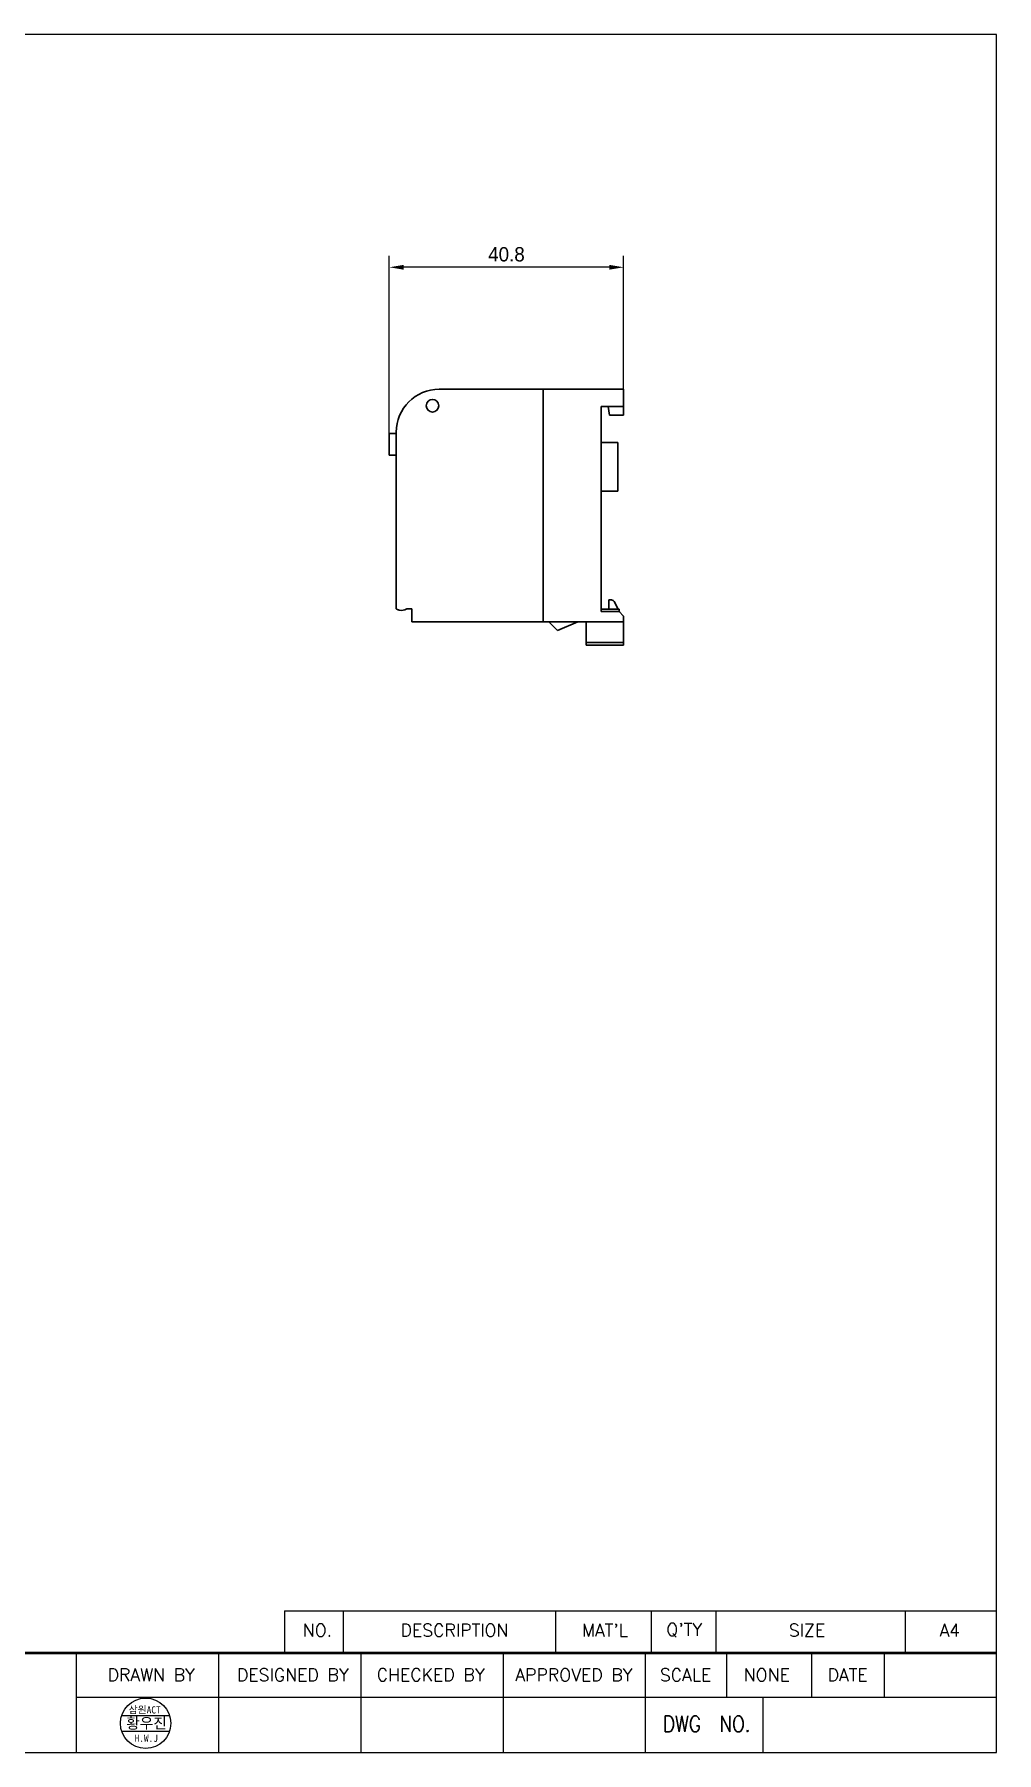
# Model space of a CAD drawing. Extents: x 295 to 2531, y 240 to 845.
# Drawn here: x 550.8 to 718.3, y 545.4 to 844.7 of the extents above; entities that cross this region are included whole.
import ezdxf
from ezdxf.enums import TextEntityAlignment as Align

# ---------------------------------------------------------------- set-up
doc = ezdxf.new("R2010")
doc.units = 0
doc.header["$LTSCALE"] = 0.1
doc.layers.get('0').update_dxf_attribs({"linetype": 'CONTINUOUS'})
doc.layers.get('DEFPOINTS').update_dxf_attribs({"linetype": 'CONTINUOUS'})
doc.layers.add('SHEET', color=7, linetype='CONTINUOUS')
doc.layers.add('가시적인 것(ISO)', color=7, linetype='CONTINUOUS', lineweight=35)
doc.styles.add('ROMANS', font='romans', dxfattribs={"width": 0.9})
doc.styles.add('굴림', font='', dxfattribs={"width": 0.9})
doc.styles.add('주 문자 (ISO)', font='')
doc.styles.get('굴림').set_extended_font_data('GulimChe')
doc.styles.get('주 문자 (ISO)').set_extended_font_data('Dotum')
doc.dimstyles.new('기본값 (ISO)', dxfattribs={"dimtxt": 2.5, "dimasz": 2.5, "dimexe": 2, "dimexo": 0, "dimgap": 1, "dimtad": 1, "dimdec": 1, "dimrnd": 1e-08, "dimzin": 0, "dimdsep": 46, "dimtxsty": '주 문자 (ISO)', "dimcen": 0.09, "dimdle": 10, "dimclrd": 1, "dimclre": 1, "dimclrt": 256, "dimadec": 1, "dimazin": 0, "dimtfac": 0.6, "dimtofl": 0, "dimtmove": 0, "dimatfit": 3, "dimfxl": 1, "dimtolj": 1, "dimtzin": 0, "dimlwd": -1, "dimlwe": -1, "dimarcsym": 0})

# ---------------------------------------------------------------- blocks, each defined once
blk = doc.blocks.new('*D37')
at = {"color": 1, "transparency": 16777216}
for p, q in [((612.59, 775.15), (612.59, 806.09)), ((653.39, 782.85), (653.39, 806.09)), ((650.89, 804.09), (615.09, 804.09))]:
    blk.add_line(p, q, dxfattribs=at)
for points in [[(615.09, 804.51), (615.09, 803.67), (612.59, 804.09)], [(650.89, 804.51), (650.89, 803.67), (653.39, 804.09)]]:
    blk.add_solid(points, dxfattribs=at)
at = {"layer": 'DEFPOINTS', "color": 0, "transparency": 16777216}
for p in [(612.59, 804.09), (653.39, 782.85), (612.59, 775.15)]:
    blk.add_point(p, dxfattribs=at)
at = {"transparency": 16777216, "insert": (632.99, 806.34), "char_height": 2.5, "attachment_point": 5, "style": '주 문자 (ISO)'}
blk.add_mtext('\\A1;40.8', dxfattribs=at)

msp = doc.modelspace()

# ---------------------------------------------------------------- linework, layer by layer
at = {"color": 0, "lineweight": 50}
msp.add_line((295.1, 562.76), (718.33, 562.76), dxfattribs=at)
for p, q in [((558.08, 562.76), (558.08, 545.4)), ((582.85, 562.76), (582.85, 545.4)), ((607.62, 562.76), (607.62, 545.4)), ((632.39, 562.76), (632.39, 545.4)), ((657.16, 562.76), (657.16, 545.4)), ((671.29, 562.76), (671.29, 555.06)), ((686.11, 562.76), (686.11, 555.06)), ((698.76, 562.76), (698.76, 555.06)), ((558.08, 555.06), (718.33, 555.06)), ((677.6, 555.06), (677.6, 545.4))]:
    msp.add_line(p, q)
at = {"color": 0, "ltscale": 2}
for p, q in [((565.98, 551.86), (574.33, 551.86)), ((565.98, 549.17), (574.33, 549.17))]:
    msp.add_line(p, q, dxfattribs=at)
at = {"color": 0}
msp.add_circle((570.16, 550.52), 4.39, dxfattribs=at)
at = {"layer": 'SHEET'}
for p, q in [((718.33, 844.65), (295.1, 844.65)), ((718.33, 770.38), (718.33, 844.65)), ((718.33, 545.4), (718.33, 770.38)), ((594.36, 570.1), (718.33, 570.1)), ((594.36, 570.1), (594.36, 562.76)), ((604.58, 570.1), (604.58, 562.76)), ((641.55, 570.1), (641.55, 562.76)), ((658.25, 562.76), (658.25, 570.1)), ((669.51, 562.76), (669.51, 570.1)), ((702.47, 562.76), (702.47, 570.1)), ((295.1, 545.4), (718.33, 545.4))]:
    msp.add_line(p, q, dxfattribs=at)
at = {"layer": '가시적인 것(ISO)'}
for p, q in [((621.29, 782.85), (639.39, 782.85)), ((639.39, 742.35), (639.39, 782.85)), ((639.39, 782.85), (639.39, 742.35)), ((639.39, 782.85), (653.39, 782.85)), ((653.39, 778.35), (653.39, 782.85)), ((649.49, 779.85), (649.49, 744.15)), ((649.49, 779.85), (653.39, 779.85)), ((650.67, 779.85), (650.93, 778.35)), ((650.93, 778.35), (653.39, 778.35)), ((612.59, 775.15), (612.59, 771.35)), ((613.23, 775.15), (612.59, 775.15)), ((613.79, 775.15), (613.23, 775.15)), ((613.79, 744.6), (613.79, 775.35)), ((649.49, 773.6), (652.39, 773.6)), ((652.39, 765.1), (652.39, 773.6)), ((613.23, 771.35), (612.59, 771.35)), ((613.79, 771.35), (613.23, 771.35)), ((649.49, 765.1), (652.39, 765.1)), ((650.79, 746.15), (651.28, 746.15)), ((650.79, 744.55), (650.79, 746.15)), ((651.73, 745.87), (652.41, 744.55)), ((613.79, 744.6), (613.79, 744.6)), ((616.54, 744.6), (615.63, 744.6)), ((616.54, 742.85), (616.54, 744.6)), ((616.54, 742.85), (616.54, 742.35)), ((653.39, 742.35), (616.54, 742.35)), ((641.89, 740.85), (640.39, 742.35)), ((645.39, 742.35), (641.89, 740.85)), ((646.89, 742.35), (646.89, 739.77)), ((649.49, 744.55), (652.59, 744.55)), ((649.49, 744.15), (652.59, 744.15)), ((652.59, 744.15), (652.59, 744.55)), ((652.59, 744.2), (652.65, 744.09)), ((652.59, 744.15), (653.39, 743.35)), ((653.39, 743.35), (653.39, 742.85)), ((653.39, 742.35), (653.39, 742.85)), ((653.39, 742.16), (653.39, 742.15)), ((653.39, 742.15), (653.39, 741.15)), ((646.89, 738.77), (646.89, 739.77)), ((653.39, 739.77), (653.39, 741.15)), ((653.39, 739.77), (653.39, 738.77)), ((646.89, 738.77), (646.89, 738.28)), ((646.89, 738.77), (653.39, 738.77)), ((646.89, 738.28), (653.39, 738.28)), ((653.39, 738.28), (653.39, 738.77))]:
    msp.add_line(p, q, dxfattribs=at)
msp.add_circle((620.11, 779.98), 1.1, dxfattribs=at)
for centre, radius, start, end in [((621.29, 775.35), 7.5, 90, 180), ((651.28, 745.65), 0.5, 27.2161, 90), ((614.71, 746.14), 1.8, 256.4411, 300.8079), ((651.39, 742.16), 2, 0, 5.283)]:
    msp.add_arc(centre, radius, start, end, dxfattribs=at)
msp.add_open_spline([(614.29, 744.39), (614.22, 744.41), (614.16, 744.43), (614.03, 744.47), (613.98, 744.5), (613.89, 744.54), (613.85, 744.56), (613.8, 744.59), (613.79, 744.6), (613.79, 744.6)], degree=3, knots=[-0.07824221, -0.07824221, -0.07824221, -0.07824221, -0.05814704, -0.05814704, -0.03805188, -0.03805188, -0.01902594, -0.01902594, -0.00103862, -0.00103862, -0.00103862, -0.00103862], dxfattribs=at)

# ---------------------------------------------------------------- texts
at = {"layer": 'SHEET'}
for s, height, style, p in [('NO.', 2.202, 'ROMANS', (600.08, 566.72)), ('DESCRIPTION', 2.2017, 'ROMANS', (623.94, 566.72)), ("MAT'L", 2.202, 'ROMANS', (650.13, 566.72)), ("Q'TY", 2.202, 'ROMANS', (663.94, 566.72)), ('SIZE', 2.202, 'ROMANS', (685.31, 566.72)), ('A4', 2.202, 'ROMANS', (710.17, 566.72)), ('DRAWN BY', 2.202, 'ROMANS', (571.14, 558.95)), ('DESIGNED BY', 2.2017, 'ROMANS', (595.79, 558.95)), ('CHECKED BY', 2.202, 'ROMANS', (619.79, 558.98)), ('APPROVED BY', 2.2017, 'ROMANS', (644.73, 558.95)), ('SCALE', 2.202, 'ROMANS', (664.18, 558.94)), ('NONE', 2.202, 'ROMANS', (678.31, 558.94)), ('DATE', 2.202, 'ROMANS', (692.39, 558.94)), ('황우진', 1.881, '굴림', (570.32, 550.56)), ('H.W.J', 1.254, '굴림', (570.28, 547.91))]:
    msp.add_text(s, height=height, dxfattribs=dict(at, style=style)).set_placement(p, align=Align.MIDDLE)
at = {"layer": 'SHEET', "ltscale": 0.1, "style": '굴림'}
msp.add_text('삼원ACT', height=1.254, dxfattribs=at).set_placement((569.99, 552.89), align=Align.MIDDLE)
at = {"layer": 'SHEET', "style": 'ROMANS', "width": 0.85}
msp.add_text('DWG  NO.', height=2.752, dxfattribs=at).set_placement((667.86, 550.41), align=Align.MIDDLE)

# ---------------------------------------------------------------- dimensions: what is measured, and where the dimension line sits
dim = msp.add_linear_dim(base=(612.59, 804.09), p1=(653.39, 782.85), p2=(612.59, 775.15), dimstyle='기본값 (ISO)')
dim.commit()
dim.dimension.update_dxf_attribs({"geometry": '*D37', "text_midpoint": (632.99, 806.34)})

doc.saveas('drawing.dxf')
